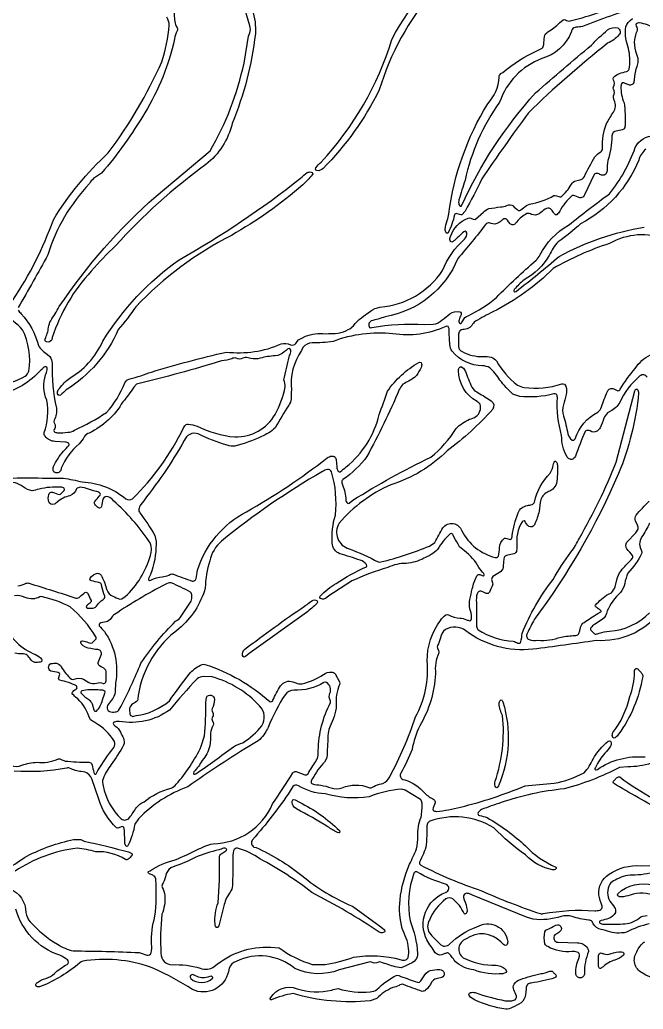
# Model space of a CAD drawing. Header units: metres. Extents: x 4.5 to 22.5, y 0.1 to 24.7.
# Drawn here: x 14.96 to 19.24, y 0.66 to 7.44 of the extents above; entities that cross this region are included whole.
import ezdxf

# ---------------------------------------------------------------- set-up
doc = ezdxf.new("R2010")
doc.units = ezdxf.units.M

msp = doc.modelspace()

# ---------------------------------------------------------------- linework, layer by layer
at = {"layer": 'Layer 1', "color": 0}
for points in [[(17.79972, 7.64202, 0.1052), (17.4268, 6.96306, -0.0791), (17.04187, 6.42407, -0.2413), (17.00014, 6.40937, -0.3456), (16.98884, 6.42067), (16.99181, 6.4292, -0.0294), (17.0277, 6.46763, 0.1119), (17.51432, 7.30866), (17.51432, 7.30866, -0.1379), (18.08966, 7.93864, 0.2073)], [(15.97459, 7.73508, -0.0663), (16.02325, 7.44408, 0.0848), (16.03424, 7.40151), (16.04039, 7.38882, -0.26), (16.04039, 7.36936, 0.109), (16.02378, 7.31296, -0.0817), (15.8195, 6.80692, -0.0415), (15.52256, 6.3923), (15.46756, 6.35449, 0.1007), (15.43974, 6.32043, 0.1153), (15.15397, 5.83276, -0.0093), (14.94994, 5.47005, 0.3286)], [(16.55526, 7.51137, -0.1065), (16.57722, 7.34814, -0.0705), (16.41839, 6.734, -0.171), (16.23731, 6.45098, 0.0518), (15.61859, 5.89408, 0.0223), (15.4519, 5.72046, 0.1081), (15.18454, 5.26472), (15.18107, 5.24943, -0.3691), (15.14454, 5.23446, -0.4475), (15.13492, 5.25423, 0.0919), (15.15843, 5.3342, -0.0775), (15.17365, 5.37999, 0.0321), (15.23187, 5.47642, -0.0649), (15.89703, 6.23439), (16.26664, 6.54541), (16.26664, 6.54541, 0.0804), (16.49954, 7.14782), (16.53047, 7.3319), (16.54007, 7.35436, 0.139), (16.54007, 7.4038, -0.0869), (16.4849, 7.71945, -0.2687)], [(19.20672, 7.53278, 0.0247), (18.8213, 7.39882, -0.0362), (18.77836, 7.39319, 0.268), (18.75024, 7.37834, 0.034), (18.74418, 7.35881, -0.2332), (18.54163, 7.17854, 0.2223), (18.25283, 6.87953, 0.1026), (18.01569, 6.34323, 0.008), (17.97408, 6.2102, 0.1399), (17.97411, 6.1779), (17.97894, 6.16911, 0.472), (17.99178, 6.16905, -0.0776), (18.49943, 6.9423, -0.0066), (18.8825, 7.2708, -0.026), (18.99347, 7.37515, -0.2298), (19.06308, 7.38997, -0.4902), (19.07159, 7.3405, -0.0933), (18.99356, 7.28323, 0.0268), (18.44996, 6.80615, 0.0079), (18.12973, 6.35294, -0.0216), (18.01544, 6.13109), (17.99434, 6.10721, -0.2405), (17.97782, 6.10758), (17.96239, 6.1137, 0.4377), (17.94299, 6.10526, -0.0727), (17.89896, 5.98343, -0.4715), (17.88613, 5.98349, -0.1733), (17.87907, 6.00601, -0.0728), (17.89262, 6.06677, 0.1014), (17.90438, 6.11429, -0.1046), (18.17094, 6.86861, 0.1724), (18.24973, 7.05009, -0.1951), (18.26096, 7.07518), (18.27507, 7.08356, -0.0734), (18.51326, 7.23293), (18.54497, 7.24985, 0.1729), (18.55537, 7.27553, -0.012), (18.55994, 7.32794, -0.2295), (18.58445, 7.362, 0.0532), (18.66337, 7.42261), (18.68775, 7.44448, -0.239), (18.70436, 7.44402, 0.1819), (18.73759, 7.43678, 0.0378), (19.16004, 7.58082, -0.0216)], [(14.91399, 5.52082, 0.0613), (15.19224, 6.07293, -0.0685), (15.56872, 6.53176, 0.0553), (15.93542, 7.15506, 0.0492), (15.98727, 7.40698, 0.1094), (15.9702, 7.46211, -0.1991)], [(14.94994, 5.45186, 0.0223), (14.97181, 5.42745, -0.1174), (15.08959, 5.21039, 0.1145), (15.15085, 5.1479), (15.16817, 5.13428, -0.1462), (15.18386, 5.08809, 0.0684), (15.21319, 4.7807, -0.1633), (15.19676, 4.69729, 0.2002), (15.19775, 4.68015), (15.20428, 4.66431, -0.2287), (15.19698, 4.6335, 0.3033), (15.1975, 4.6193, 0.16), (15.2207, 4.61159, 0.0595), (15.29106, 4.6141, 0.1615), (15.33657, 4.62929, 0.0449), (15.55594, 4.75016, 0.0933), (15.68229, 4.95441, -0.2356), (15.7162, 4.98025, 0.0177), (15.86609, 5.02783, -0.0177), (16.37876, 5.16485, 0.1336), (16.7548, 5.22063, -0.1709), (16.81829, 5.2154, 0.3508), (16.85603, 5.22447, -0.1814), (16.89981, 5.26311), (16.92023, 5.27319, -0.1217), (17.05719, 5.2908, 0.0129), (17.14632, 5.29448, 0.0729), (17.21484, 5.31876, 0.1186), (17.24974, 5.34574, -0.0768), (17.3674, 5.44465, -0.1411), (17.43209, 5.47277, 0.2295), (17.86138, 5.72411, -0.1161), (18.0122, 5.94033, 0.2413), (18.02689, 5.98206, 0.3456), (18.0156, 5.99336), (18.00706, 5.99039, 0.0267), (17.96984, 5.95595, 0.0072), (17.94379, 5.93108, -0.139), (17.92409, 5.91855, -0.3456), (17.91279, 5.92984, -0.1626), (17.91607, 5.95685, -0.2288), (18.0375, 6.08379, -0.2064), (18.05458, 6.08286), (18.07064, 6.07664, 0.2395), (18.08725, 6.07618), (18.14207, 6.12459, -0.1394), (18.17926, 6.14872, -0.027), (18.25951, 6.16005, 0.0992), (18.30319, 6.1705, -0.2786), (18.34533, 6.16707, 0.0106), (18.37846, 6.13805, 0.3275), (18.39659, 6.13808), (18.4081, 6.14739), (18.43703, 6.17007), (18.45766, 6.17979, 0.094), (18.62531, 6.23847, -0.2064), (18.64239, 6.23755), (18.65845, 6.23133, 0.2395), (18.67506, 6.23086, 0.0857), (18.74486, 6.31588, -0.2127), (18.77657, 6.33983), (18.8028, 6.34552, 0.2266), (18.8343, 6.36968, -0.0177), (18.90542, 6.50472, -0.0857), (18.94725, 6.5382, 0.1943), (18.9583, 6.56347, -0.1024), (18.98697, 6.73323, -0.0336), (19.03326, 6.81011, 0.2684), (19.0391, 6.89268, -0.0531), (19.03301, 6.91424, -0.1482), (19.034, 6.92238, 0.3111), (19.03384, 6.96916, -0.1815), (19.03384, 6.98462, 0.3324), (19.03323, 7.03115, -0.2513), (19.03375, 7.0478, -0.1626), (19.07447, 7.07617, -0.0224), (19.12496, 7.0896, 0.2339), (19.14095, 7.10578, 0.0922), (19.14506, 7.16629, 0.095), (19.12313, 7.29477, -0.0698), (19.11614, 7.37747, -0.2319), (19.14779, 7.43863), (19.16326, 7.45407, -0.2688)], [(19.31841, 7.38455, 0.0952), (19.21099, 7.42344, 0.174), (19.18844, 7.41633, 0.2812), (19.18881, 7.402, -0.1873), (19.19605, 7.3693, 0.2113), (19.19113, 7.20963, -0.1442), (19.20078, 7.15262, -0.0152), (19.19107, 7.1162, 0.0502), (19.17504, 7.02744, -0.1691), (19.16589, 7.00309, -0.2248), (19.14435, 6.99629, -0.0575), (19.12025, 7.00557, 0.0566), (19.09807, 7.01281, 0.2525), (19.09278, 7.01123, 0.165), (19.08508, 6.98815, 0.1036), (19.10599, 6.87548, -0.05), (19.11308, 6.71819, -0.1707), (19.10398, 6.69363), (19.09362, 6.68849), (19.04263, 6.67748), (19.03227, 6.67234, 0.1702), (19.02317, 6.64781, -0.0708), (18.99514, 6.47935, 0.0276), (18.98933, 6.40879, -0.172), (18.98026, 6.38434, -0.2248), (18.95873, 6.37754, -0.0578), (18.9346, 6.38682, 0.1375), (18.91223, 6.39035, 0.253), (18.90171, 6.38295), (18.8343, 6.24454, -0.4805), (18.79102, 6.22709), (18.76828, 6.23736, 0.2328), (18.74965, 6.23789, 0.0888), (18.66519, 6.13106, -0.1099), (18.64409, 6.10733, -0.288), (18.63552, 6.10742, -0.1209), (18.62234, 6.12128, 0.0771), (18.60118, 6.14789, 0.3275), (18.5652, 6.14532, 0.0064), (18.5243, 6.1137, -0.262), (18.47239, 6.10965, 0.1376), (18.43975, 6.11466, 0.1034), (18.37138, 6.05916, -0.0367), (18.35814, 6.04249, -0.3208), (18.33361, 6.03979, -0.1468), (18.31433, 6.05854), (18.30734, 6.06906, 0.4539), (18.27408, 6.07389, 0.0234), (18.2657, 6.06677, -0.053), (18.24587, 6.05183, -0.2619), (18.19402, 6.04778, 0.1173), (18.16945, 6.04994, 0.2396), (18.15918, 6.04267, -0.0132), (17.96529, 5.80581), (17.96529, 5.80581, -0.2601), (17.46766, 5.40706, -0.0363), (17.3716, 5.37922, 0.4473), (17.36034, 5.33368, 0.2882), (17.3764, 5.33306, -0.0641), (17.73698, 5.35351), (17.79687, 5.35549, 0.1897), (17.8593, 5.38581, 0.0121), (17.91066, 5.42609, -0.2248), (17.97993, 5.44121, -0.48), (17.98825, 5.42021, 0.0533), (17.97507, 5.38525, 0.2342), (17.97838, 5.36285, 0.5358), (17.99236, 5.36412, 0.0515), (18.00072, 5.3799, -0.2494), (18.03648, 5.41346, 0.0696), (18.2312, 5.53991, -0.0182), (18.50265, 5.7944, 0.1084), (18.52972, 5.8292, -0.1556), (18.72623, 6.03487, -0.0134), (19.00547, 6.25063, 0.0871), (19.18324, 6.56787, -0.2877), (19.31343, 6.64864, -0.2174)], [(19.25594, 6.55694, 0.161), (19.2074, 6.48183, -0.1773), (18.80862, 6.0453, -0.0399), (18.65412, 5.92136, 0.0872), (18.5932, 5.82759, -0.1358), (18.42017, 5.66056, 0.0364), (18.35303, 5.59395), (18.34975, 5.58569, 0.4953), (18.35755, 5.5779), (18.36581, 5.58118, 0.0134), (18.66139, 5.82128, -0.0835), (19.244, 6.02197)], [(19.39829, 5.93869, 0.2241), (19.00625, 5.90955, 0.0508), (18.6203, 5.73862), (18.6203, 5.73862, -0.0827), (18.20701, 5.44035, 0.0156), (18.08623, 5.37615, 0.0998), (18.06204, 5.3476, -0.1981), (18.0294, 5.32458, 0.0079), (17.99076, 5.31623), (17.98039, 5.31109, 0.17), (17.9713, 5.28665, 0.0137), (17.97139, 5.20213, 0.3072), (17.99546, 5.16884, 0.1433), (18.13833, 5.13444, -0.0518), (18.19522, 5.12946, -0.146), (18.2312, 5.10356, 0.0994), (18.37484, 4.93783, 0.1138), (18.42125, 4.92236, 0.1133), (18.67986, 4.94634, -0.368), (18.70783, 4.92988, -0.1276), (18.70857, 4.87274, -0.02), (18.69022, 4.80294, 0.1633), (18.69022, 4.72674, -0.0369), (18.72026, 4.60327, 0.1504), (18.74965, 4.56039, 0.4351), (18.77047, 4.56989, -0.1978), (18.92612, 4.75217, 0.1282), (18.95205, 4.78812, -0.0347), (18.99257, 4.89393, -0.4813), (19.03586, 4.91138), (19.05832, 4.90111, 0.4249), (19.07991, 4.91017, -0.0363), (19.18262, 5.05252, -0.133), (19.28747, 5.1461, 0.1984)], [(14.76942, 4.95209, 0.1742), (14.97729, 4.98851), (14.99823, 4.9985, 0.146), (15.02413, 5.03448, 0.1571), (14.98069, 5.31805, 0.082), (14.84175, 5.42606, 0.2543)], [(19.26473, 4.99172, 0.4856), (19.21495, 5.00057, 0.1217), (19.07675, 4.81813, -0.1335), (19.01302, 4.75808), (18.99356, 4.74661, 0.1279), (18.96764, 4.71069, -0.0415), (18.94301, 4.64525, -0.0672), (18.92092, 4.62233, -0.3076), (18.87278, 4.62338, 0.1373), (18.85032, 4.62691, 0.2545), (18.83984, 4.61951, 0.0179), (18.77242, 4.45016, -0.1833), (18.75466, 4.42993, -0.4357), (18.71414, 4.45016, -0.1318), (18.67803, 4.59133, -0.0838), (18.64907, 4.85337, 0.1629), (18.64128, 4.87654, 0.2782), (18.62516, 4.87729, -0.0911), (18.39031, 4.86049), (18.3427, 4.87475, -0.0305), (18.25447, 4.97214, 0.0789), (18.1848, 5.05716, 0.1121), (18.13635, 5.07058, -0.2169), (17.92625, 5.16986, -0.1383), (17.91187, 5.2171, -0.0178), (17.90657, 5.31743, 0.1629), (17.89878, 5.34061, 0.2911), (17.88275, 5.34122, -0.1542), (17.52125, 5.2908, 0.115), (17.11052, 5.23746, -0.0393), (16.96598, 5.22731, 0.2194), (16.90411, 5.19638), (16.89399, 5.17555, 0.176), (16.82438, 4.90485, 0.0201), (16.82355, 4.84381, -0.1274), (16.806, 4.79948, 0.0148), (16.71319, 4.64479, -0.0955), (16.61868, 4.58462, -0.0439), (16.43704, 4.51918, -0.1438), (16.38488, 4.52621, -0.0488), (16.18472, 4.60352, 0.4156), (16.08962, 4.55677, -0.0377), (15.79082, 4.11854, 0.1121), (15.77746, 4.08569, 0.1689), (15.78516, 4.061, -0.0342), (15.88871, 3.90576, -0.0974), (15.89542, 3.8212, -0.0996), (15.84645, 3.61457), (15.84372, 3.60579, 0.4841), (15.85171, 3.5978), (15.86052, 3.60053, -0.1042), (15.93917, 3.62265, 0.0941), (15.98288, 3.6336), (15.9956, 3.63979, -0.26), (16.01503, 3.63979, 0.0074), (16.14298, 3.59338, 0.3678), (16.17098, 3.60984, 0.0418), (16.17974, 3.66726, -0.1964), (16.51578, 4.06877, 0.0372), (17.06925, 4.43794, -0.1113), (17.10205, 4.45131, -0.3675), (17.13004, 4.43494, -0.0467), (17.1336, 4.40202, -0.0179), (17.13648, 4.36759, 0.1659), (17.14675, 4.34532, 0.3544), (17.15919, 4.34371, -0.0094), (17.20049, 4.37672, 0.165), (17.42701, 4.73534, 0.0054), (17.48344, 4.89548, -0.1102), (17.69768, 5.0932), (17.70622, 5.09617, -0.3456), (17.71752, 5.08488, -0.1628), (17.71421, 5.0579, -0.0092), (17.68361, 5.00459), (17.66814, 4.98922, -0.0205), (17.58956, 4.94405, 0.0911), (17.56475, 4.90699, -0.0224), (17.34255, 4.44855, -0.0877), (17.17824, 4.29093, 0.2566), (17.16971, 4.26831), (17.17469, 4.25263, -0.0936), (17.1977, 4.15032, 0.165), (17.20853, 4.12857, 0.3465), (17.22106, 4.12714), (17.24655, 4.14784, -0.0294), (17.781, 4.44323), (17.781, 4.44323, 0.0788), (17.95518, 4.6403, -0.1146), (18.04697, 4.70317, 0.0945), (18.09025, 4.7217, 0.3064), (18.11939, 4.80632, 0.1298), (18.09774, 4.82513, -0.2714), (17.97133, 5.03909, -0.1649), (17.97903, 5.06214, -0.3477), (17.99441, 5.06214, -0.1526), (18.02435, 5.01978, 0.0616), (18.07045, 4.91187, 0.0835), (18.10609, 4.8857, -0.0155), (18.19544, 4.83011, -0.405), (18.20555, 4.77247, -0.0527), (17.8925, 4.48642, -0.1224), (17.50581, 4.25436, 0.1127), (17.15161, 3.98981, 0.4921), (17.22047, 3.8144, -0.042), (17.41881, 3.7244, 0.197), (17.43815, 3.72431, 0.0393), (17.77166, 3.83383), (17.80872, 3.85864, -0.0107), (17.86317, 3.95888, -0.2745), (17.93471, 3.98727, -0.2745), (17.99385, 3.93805, 0.2187), (18.22297, 3.75528, 0.4297), (18.2441, 3.76487, 0.0322), (18.2527, 3.82127, -0.223), (18.28565, 3.88657, -0.2439), (18.30217, 3.8862), (18.31761, 3.88008, 0.2805), (18.33197, 3.87971, 0.1567), (18.33979, 3.90282, -0.0751), (18.37983, 4.06097, -0.2769), (18.44297, 4.11183, 0.0498), (18.47527, 4.11956, 0.2292), (18.49139, 4.13568, -0.1471), (18.60016, 4.33443, 0.1018), (18.62027, 4.38866, -0.0276), (18.62587, 4.40803, -0.2838), (18.63225, 4.41501, -0.2841), (18.64137, 4.41245, -0.159), (18.64907, 4.38931, -0.0604), (18.64202, 4.26281, -0.1026), (18.61792, 4.22506, -0.0618), (18.58918, 4.2074, 0.2129), (18.53513, 4.15316, 0.0254), (18.52334, 4.0722, -0.0633), (18.49399, 3.9861, -0.1833), (18.47623, 3.96587, -0.3636), (18.43811, 3.98573), (18.43118, 3.99625, 0.2709), (18.42022, 4.00565, 0.2706), (18.40668, 4.0007, 0.1631), (18.37172, 3.82993, -0.0749), (18.36754, 3.79546, -0.2268), (18.35112, 3.78037), (18.30013, 3.76935, 0.2344), (18.2837, 3.75435, 0.0449), (18.28005, 3.72137, 0.0219), (18.27693, 3.68678, -0.2304), (18.25258, 3.65284, 0.0255), (18.20719, 3.62373, 0.3193), (18.19881, 3.59722), (18.20506, 3.58125, -0.2167), (18.20494, 3.56411, 0.0148), (18.18257, 3.51786, -0.3986), (18.16113, 3.50892), (18.13867, 3.51922), (18.12564, 3.52343, 0.3602), (18.09808, 3.50672, 0.0891), (18.09372, 3.44596, 0.0094), (18.09514, 3.2841, 0.1988), (18.10628, 3.25891, 0.1282), (18.34682, 3.18021, -0.0533), (18.37766, 3.16743, 0.4274), (18.39879, 3.17705, 0.0349), (18.40724, 3.23413, -0.0705), (18.6195, 3.60473, -0.0278), (18.74183, 3.79178, 0.0601), (18.79996, 3.88834, 0.0359), (19.05244, 4.40929), (19.18049, 4.89869), (19.18547, 4.90748, -0.4802), (19.19825, 4.90745, -0.1593), (19.20592, 4.88431, -0.0766), (19.06812, 4.33173, -0.0591), (18.4912, 3.33091, 0.0079), (18.44201, 3.23435, 0.4638), (18.45454, 3.19153, 0.0896), (18.51524, 3.18723, 0.1047), (18.6742, 3.20945, -0.0395), (18.76998, 3.21944, 0.1702), (18.79451, 3.22853, 0.0865), (18.80222, 3.25186, 0.0191), (18.80803, 3.27751, -0.2156), (18.83195, 3.30922, -0.013), (18.92587, 3.37023), (18.94778, 3.38167, 0.3721), (18.9483, 3.38817, 0.1136), (18.93398, 3.40067, -0.0919), (18.91078, 3.41917, -0.3269), (18.91003, 3.42827, -0.072), (18.99926, 3.50344), (19.02011, 3.5135, 0.1157), (19.04523, 3.5544), (19.05609, 3.60127, -0.124), (19.08594, 3.6642, -0.0255), (19.15484, 3.73906), (19.16443, 3.75029, 0.328), (19.16446, 3.76842, -0.0123), (19.12616, 3.81353, -0.3235), (19.12632, 3.86006), (19.18637, 3.92531), (19.20221, 3.94885, 0.1514), (19.19818, 3.97651), (19.18556, 4.00633, -0.2425), (19.18832, 4.04556, -0.0198), (19.27918, 4.14181, 0.173)], [(14.80036, 4.29919, -0.0084), (15.26061, 4.2986, -0.0338), (15.39015, 4.27345, -0.1693), (15.68802, 4.15787, 0.3246), (15.73473, 4.1579, 0.0875), (16.08448, 4.64504), (16.09265, 4.65933, -0.2127), (16.11718, 4.66985, -0.0843), (16.17723, 4.65568, 0.089), (16.43701, 4.58224, 0.2715), (16.71372, 4.73708, 0.0643), (16.78289, 4.9253, 0.1176), (16.77284, 4.97301, -0.0154), (16.8095, 5.13209, 0.0211), (16.82104, 5.16544), (16.82033, 5.17769, 0.3456), (16.80904, 5.18898), (16.8005, 5.18601, -0.0063), (16.77559, 5.16603, -0.1834), (16.71322, 5.13973, 0.0401), (16.61079, 5.12284, -0.1305), (16.54737, 5.12089, 0.109), (16.50733, 5.12658), (16.49245, 5.12166, -0.2511), (16.4458, 5.12383, 0.1673), (16.41601, 5.11863, -0.0586), (16.34497, 5.10492, -0.0187), (15.76276, 4.94553), (15.74395, 4.92369, -0.0399), (15.66843, 4.8233, -0.1504), (15.43773, 4.60906, 0.1951), (15.40364, 4.58338, -0.0584), (15.36911, 4.53397, 0.127), (15.24644, 4.36747), (15.24295, 4.35225, -0.4563), (15.19605, 4.34231), (15.1906, 4.35172, -0.171), (15.19357, 4.37904, -0.0755), (15.26198, 4.4846, 0.0185), (15.29721, 4.52364, 0.3447), (15.29712, 4.53911, 0.1624), (15.27398, 4.5469), (15.20375, 4.55204, -0.2443), (15.13578, 4.58725, -0.1955), (15.12774, 4.61163, 0.1432), (15.14599, 4.83366, -0.1754), (15.13894, 5.00831, 0.0198), (15.15041, 5.04169), (15.1497, 5.05394, 0.3456), (15.13841, 5.06523, 0.1379), (15.1187, 5.05267, 0.0081), (15.09145, 5.02637, -0.1566), (14.80846, 4.86899, -0.197)], [(14.9492, 3.5613, 0.1089), (15.00557, 3.57791, -0.2603), (15.02503, 3.57791, -0.006), (15.34588, 3.47684, 0.2635), (15.37533, 3.4864, -0.014), (15.40837, 3.51542, -0.4335), (15.42913, 3.50592, 0.0115), (15.45113, 3.45979, -0.2862), (15.44977, 3.44949, -0.0982), (15.42789, 3.43161, 0.2285), (15.41784, 3.41787, 0.3828), (15.42362, 3.4085, 0.0694), (15.46158, 3.40698, 0.2071), (15.49438, 3.42997, -0.0955), (15.53039, 3.4657, 0.297), (15.5453, 3.4907, -0.0636), (15.52476, 3.55363), (15.52139, 3.56872, 0.2861), (15.50487, 3.58373, 0.0058), (15.4545, 3.59412), (15.44494, 3.59842, -0.3834), (15.44463, 3.61355, -0.2085), (15.49463, 3.64672, -0.3474), (15.52399, 3.62552, -0.0612), (15.55789, 3.53215, 0.2129), (15.60018, 3.4903, 0.061), (15.64811, 3.46963), (15.66113, 3.47062), (15.68474, 3.48646, 0.1387), (15.85724, 3.76771, 0.2341), (15.84871, 3.86597, 0.0629), (15.60535, 4.14336, 0.1284), (15.56854, 4.17095, 0.4121), (15.53122, 4.1561, 0.0052), (15.52089, 4.10577), (15.51659, 4.09621, -0.3834), (15.50146, 4.0959, -0.0888), (15.47557, 4.12189, -0.3211), (15.47585, 4.13967), (15.48482, 4.15038, 0.0141), (15.51384, 4.18339, 0.3497), (15.51254, 4.19468, 0.14), (15.48986, 4.20718, -0.0174), (15.43297, 4.22321, 0.0833), (15.37471, 4.23676, 0.2109), (15.35046, 4.22655, -0.2205), (15.30445, 4.17816, 0.1484), (15.22092, 4.13587, -0.092), (15.19729, 4.12127, -0.4132), (15.16001, 4.13612, -0.1116), (15.16004, 4.18701, -0.3856), (15.18658, 4.20406), (15.19961, 4.19985), (15.22231, 4.18955, 0.2517), (15.24078, 4.19013, 0.0186), (15.25715, 4.20563), (15.26662, 4.2146, 0.3898), (15.26618, 4.22973, 0.1624), (15.24304, 4.23753, 0.0743), (15.09343, 4.22429, -0.0559), (15.04634, 4.21349, -0.1216), (14.98419, 4.23911, 0.2634), (14.86706, 4.26342, 0.1118)], [(19.28138, 3.99114, -0.0543), (19.22674, 3.89524, 0.2969), (19.22696, 3.80004, -0.1941), (19.22686, 3.78071, -0.0718), (19.13278, 3.64832, 0.0574), (19.11106, 3.57723, -0.128), (19.08124, 3.51424, 0.1013), (18.99059, 3.38833, -0.1874), (18.95706, 3.32905), (18.90289, 3.29459, 0.1093), (18.8791, 3.27339, 0.328), (18.87869, 3.25564), (18.90459, 3.23107, 0.1879), (18.91266, 3.22915, 0.063), (18.93587, 3.23549, -0.0584), (19.00687, 3.24917, 0.1794), (19.28187, 3.37549)], [(14.89985, 2.32961, 0.2114), (14.97608, 2.32961, -0.0796), (15.07913, 2.34975, 0.1256), (15.22213, 2.37135, -0.2603), (15.24162, 2.37135, 0.0523), (15.27256, 2.35857, 0.0247), (15.4287, 2.35028, -0.1707), (15.45326, 2.34118), (15.4584, 2.33082, -0.0063), (15.46873, 2.28045), (15.473, 2.27093, 0.4652), (15.48584, 2.27093), (15.49729, 2.29289, -0.0224), (15.60671, 2.45225, 0.2891), (15.61046, 2.49182, 0.1396), (15.47616, 2.62204), (15.44565, 2.64013), (15.43408, 2.66587, 0.1514), (15.34316, 2.79785, -0.0258), (15.32128, 2.82208, -0.3285), (15.32206, 2.8312, -0.0917), (15.34523, 2.8497, 0.2761), (15.35459, 2.86059, 0.2761), (15.34944, 2.87399, 0.0637), (15.23726, 2.91269, -0.4403), (15.22881, 2.93206), (15.23494, 2.94703, 0.4537), (15.22581, 2.96563, -0.0054), (15.17547, 2.97593, -0.2994), (15.1587, 3.00139, -0.2995), (15.17547, 3.02688, -0.074), (15.21405, 3.02896, -0.2353), (15.24576, 3.00557, 0.0863), (15.31562, 2.92058, 0.2029), (15.33517, 2.92086, -0.2043), (15.39968, 2.91944), (15.43532, 2.89781, 0.2113), (15.48726, 2.89218, -0.2521), (15.53324, 2.89008, 0.3224), (15.5457, 2.89268, 0.1683), (15.55474, 2.91353, 0.0143), (15.55483, 2.94799, 0.0752), (15.55171, 2.98094, 0.108), (15.52061, 3.00529), (15.50731, 3.01163, -0.2551), (15.49908, 3.03381), (15.52163, 3.09278, 0.2312), (15.51504, 3.11462, 0.1694), (15.4907, 3.12381, -0.0409), (15.44844, 3.12956, -0.2227), (15.38319, 3.16248, -0.2767), (15.38134, 3.17483, -0.2764), (15.39133, 3.18228), (15.40367, 3.18182, -0.053), (15.43888, 3.16861, 0.2521), (15.45735, 3.1692), (15.48318, 3.19376, 0.3218), (15.48287, 3.21161, 0.0868), (15.30597, 3.41583, 0.0649), (15.11787, 3.4851, 0.1873), (15.09841, 3.4851, -0.2451), (14.99913, 3.48145, 0.1201), (14.92457, 3.49308, 0.0915)], [(19.34836, 3.37085, -0.2379), (18.91542, 3.18507, -0.0056), (18.48009, 3.12539, -0.1911), (18.02012, 3.2527, 0.2828), (17.88046, 3.26093, 0.1948), (17.84776, 3.20351, -0.0434), (17.82645, 3.15042, 0.1994), (17.82744, 3.13328), (17.83381, 3.11707, -0.1991), (17.8348, 3.09993, 0.1261), (17.81317, 2.95696, -0.1182), (17.70551, 2.6006, 0.0702), (17.65193, 2.43762, -0.0235), (17.57576, 2.27529, 0.4606), (17.5882, 2.23238), (17.60339, 2.22888, -0.1401), (17.73896, 2.13715, 0.0574), (17.80238, 2.09437, -0.2492), (17.81113, 2.07218), (17.80699, 2.05916), (17.79675, 2.0367, 0.2704), (17.79628, 2.02061, 0.1651), (17.81936, 2.01294, 0.0483), (17.98531, 2.04236, 0.0389), (18.42704, 2.18845, -0.0076), (18.62646, 2.20559, 0.079), (18.83241, 2.27807, 0.0879), (18.89336, 2.37181, -0.0903), (18.99706, 2.49445), (19.0056, 2.49742, -0.3456), (19.01689, 2.48613, -0.1788), (19.01305, 2.45968, -0.0478), (18.97509, 2.41302, 0.0632), (18.90935, 2.3151), (18.90654, 2.30641, 0.4841), (18.91452, 2.29843), (18.92321, 2.30124, -0.1726), (19.2501, 2.38632)], [(14.85212, 3.29737, 0.1962), (15.06973, 3.0887, -0.1346), (15.11153, 3.05692, -0.4935), (15.10206, 3.03728, -0.0693), (15.0641, 3.0357, -0.234), (15.03462, 3.05791, 0.0809), (15.01246, 3.0843, 0.1794), (14.97735, 3.09318, -0.0307), (14.92788, 3.09841, -0.4527)], [(14.89165, 1.48168, -0.3128), (15.00306, 1.31855, 0.1458), (15.03316, 1.25584, 0.0767), (15.2195, 1.10186, 0.095), (15.32837, 1.05604, -0.0074), (15.7804, 1.04469, 0.0216), (15.83361, 1.02557, 0.3685), (15.86161, 1.04206, 0.0891), (15.86597, 1.10282, -0.0833), (15.88849, 1.29293, 0.0409), (15.89548, 1.54312, 0.1969), (15.88469, 1.56799, 0.0988), (15.86362, 1.57882, -0.0779), (15.8466, 1.58671, -0.5345), (15.84533, 1.60073), (15.85675, 1.60558, -0.0992), (16.02771, 1.67965, 0.0084), (16.17553, 1.74839, -0.061), (16.28715, 1.79146, 0.2961), (16.69534, 2.06389, 0.0054), (16.83505, 2.27708, -0.2565), (16.85755, 2.28562), (16.91651, 2.26316, 0.2565), (16.939, 2.2717, -0.0171), (16.99166, 2.35545, 0.1114), (17.00917, 2.39975), (17.00843, 2.43143, -0.1116), (17.0923, 2.75961, 0.1994), (17.09131, 2.77675, -0.2509), (17.08911, 2.82335, 0.3728), (17.06616, 2.89654, 0.243), (17.04753, 2.89716, -0.1566), (16.84223, 2.84513, 0.2314), (16.78107, 2.81348, 0.0433), (16.66508, 2.58915, -0.0263), (16.64247, 2.54989, -0.1399), (16.56197, 2.4757, 0.0212), (16.11341, 2.18176, 0.1127), (15.77566, 1.96263), (15.7506, 1.92585, -0.0763), (15.7024, 1.77593, -0.4728), (15.68956, 1.77602, -0.1586), (15.68186, 1.79907), (15.67907, 1.88346, 0.1594), (15.67134, 1.90657, 0.2812), (15.65699, 1.9062), (15.64152, 1.90008, -0.2402), (15.62493, 1.89961, -0.1285), (15.50307, 2.09699), (15.45611, 2.23566, 0.2234), (15.40915, 2.28151), (15.38359, 2.28633, -0.095), (15.30349, 2.30947, 0.2603), (15.284, 2.30947, -0.0661), (14.9225, 2.28986, -0.0098)], [(19.29298, 2.34344, -0.0806), (19.13201, 2.31879), (19.07456, 2.31436, -0.056), (18.69545, 2.16753, 0.0569), (18.26375, 2.0733, 0.0143), (18.12874, 2.02559, 0.0998), (18.10569, 2.00505, 0.4832), (18.11444, 1.98457, -0.0278), (18.16645, 1.97105, -0.0547), (18.43044, 1.77593, 0.1038), (18.63846, 1.63117, -0.4715), (18.6384, 1.61833, -0.1733), (18.61588, 1.61128, -0.1516), (18.43047, 1.71408, -0.0478), (18.21409, 1.89989, 0.2288), (17.77379, 1.94515, 0.2344), (17.7578, 1.92894, 0.0889), (17.75337, 1.86821, -0.0134), (17.7496, 1.78304, -0.0747), (17.70285, 1.66539, 0.3894), (17.71297, 1.64388, 0.0404), (18.12453, 1.47002, 0.0242), (18.53247, 1.31118, 0.2603), (18.55193, 1.31118, -0.0652), (18.90477, 1.33114, 0.0751), (18.93921, 1.33528, 0.3833), (18.9557, 1.36328, -0.035), (18.93225, 1.44124, -0.2691), (19.00334, 1.5812, -0.1699), (19.223, 1.63999), (19.28391, 1.64095, 0.1)], [(14.74656, 1.52781, -0.0097), (15.01073, 1.70663, -0.0671), (15.3309, 1.81918), (15.38034, 1.81918), (15.40259, 1.80934, -0.0085), (15.70788, 1.73493), (15.73037, 1.72389, -0.3808), (15.73068, 1.70867, -0.011), (15.70481, 1.6842, -0.2558), (15.68628, 1.68253, 0.1482), (15.48296, 1.73657, 0.0377), (15.3542, 1.76095, 0.1143), (14.9293, 1.60246, 0.0743)], [(19.27964, 1.24238, 0.0562), (19.12223, 1.18391, -0.1464), (18.99329, 1.19176, -0.0291), (18.93373, 1.20819, -0.2233), (18.88766, 1.25658, 0.1936), (18.86288, 1.2675, -0.0571), (18.75043, 1.29104, 0.1632), (18.67423, 1.29104, -0.1021), (18.48399, 1.2726), (18.4361, 1.28659), (18.06618, 1.43713, 0.1075), (18.03326, 1.45037, 0.543), (18.00493, 1.42206), (18.00994, 1.40659, -0.0714), (18.02968, 1.33445, -0.1733), (18.02262, 1.31192, -0.4715), (18.00978, 1.31186, 0.1193), (17.93129, 1.41182, 0.3256), (17.88464, 1.41182, 0.1278), (17.77107, 1.26765, 0.2832), (17.77166, 1.1788, 0.032), (17.84179, 1.10427, 0.2046), (17.87703, 1.08747, 0.1728), (17.91227, 1.10427, -0.1142), (18.09579, 1.22023, -0.5566), (18.30811, 1.11788, -0.1772), (18.30097, 1.09536, -0.3459), (18.2855, 1.0953, -0.0209), (18.26115, 1.11711, 0.3746), (18.02336, 1.13812, 0.2763), (17.97401, 1.07914, 0.2763), (18.0026, 1.00778, 0.1161), (18.22996, 0.95679, -0.2126), (18.29806, 0.92224, -0.348), (18.29806, 0.90686), (18.27492, 0.89906, -0.1159), (18.07531, 0.92579, -0.1612), (17.94763, 0.98346, 0.008), (17.92291, 1.01672, 0.1015), (17.9015, 1.04029, 0.1886), (17.89395, 1.04172, 0.0594), (17.87149, 1.03463, -0.3891), (17.81181, 1.04333, -0.0148), (17.75408, 1.13057, -0.4474), (17.88114, 1.45609), (17.89522, 1.46438, 0.5064), (17.88746, 1.51203, -0.0643), (17.68568, 1.59779, 0.4372), (17.66455, 1.58838, 0.1255), (17.63813, 1.26205, -0.0838), (17.6898, 1.0385, -0.3247), (17.63804, 0.96676, -0.0273), (17.57805, 0.9391), (17.53542, 0.94702, -0.0227), (17.43821, 0.97919, 0.203), (17.42107, 0.9782, -0.305), (17.37392, 0.9782, 0.2031), (17.35678, 0.97919), (17.15288, 0.92573, -0.2063), (16.84746, 0.93545, 0.2939), (16.44487, 0.98405, 0.2227), (16.39846, 0.93764), (16.39225, 0.91292, -0.4905), (16.14632, 0.79122, 0.0337), (15.88614, 0.93319, 0.127), (15.41911, 0.98888, 0.1408), (15.3727, 0.97341, -0.0811), (15.10902, 0.81296, -0.1626), (15.08201, 0.80969, -0.3456), (15.07072, 0.82098, -0.1879), (15.08266, 0.83932, -0.1095), (15.13952, 0.86714, 0.1352), (15.19874, 0.89965, -0.0794), (15.28765, 0.96323, 0.5205), (15.28837, 0.9941, 0.043), (15.23596, 1.02637, -0.2526), (14.93463, 1.34292)], [(19.32416, 1.6007, -0.0919), (19.16295, 1.57629, 0.137), (19.04427, 1.54027, 0.107), (19.00807, 1.5146, 0.2528), (19.00872, 1.3958, -0.0156), (19.04093, 1.35419, -0.2431), (19.04653, 1.31907, -0.2069), (18.99994, 1.27796, -0.0278), (18.94976, 1.26487), (18.94097, 1.25986, 0.48), (18.941, 1.24708, 0.159), (18.96414, 1.23938, 0.0251), (19.0969, 1.2404, 0.1776), (19.20976, 1.28074, -0.1713), (19.26563, 1.29776, -0.3543)], [(19.32268, 1.43193, 0.1766), (19.14797, 1.43914, -0.0723), (19.08724, 1.42565, -0.1769), (19.06472, 1.4328, -0.3442), (19.06472, 1.44817), (19.08857, 1.46921, -0.2536), (19.33682, 1.49681, 0.1939)], [(19.68981, 0.89473, -0.2673), (19.2299, 0.90473, -0.4451), (19.19419, 1.05026, -0.1633), (19.2492, 1.11878, -0.085)]]:
    msp.add_lwpolyline(points, format="xyb", dxfattribs=at)
for points in [[(15.53098, 5.23919, -0.1008), (16.05518, 5.7978, 0.0379), (16.88697, 6.35734, -0.057), (16.9331, 6.39588, -0.1788), (16.95955, 6.39972, -0.3456), (16.97084, 6.38843), (16.96787, 6.37989, -0.0182), (16.90219, 6.3118, -0.0498), (16.41356, 5.96536, 0.0852), (15.7584, 5.47583, -0.0201), (15.63728, 5.31852, -0.1472), (15.2801, 4.90491, -0.0186), (15.24106, 4.86968), (15.23252, 4.86667, -0.3456), (15.22123, 4.87797, -0.1789), (15.22507, 4.90442, -0.0591), (15.29539, 4.97981, 0.1578), (15.53098, 5.23919)], [(17.67594, 2.66111, 0.1481), (17.75548, 3.04563, -0.1596), (17.84653, 3.32317, -0.0553), (17.88343, 3.3607, -0.2308), (17.90224, 3.36135, 0.1027), (17.98104, 3.33926, -0.0942), (18.02476, 3.32831, 0.0523), (18.04824, 3.32125, 0.2478), (18.05347, 3.32286, 0.1771), (18.06061, 3.34538, 0.0552), (18.04926, 3.40395, -0.1377), (18.0496, 3.4675, -0.0247), (18.06559, 3.53915, -0.0699), (18.0973, 3.62951, -0.402), (18.11701, 3.6387, -0.0204), (18.13935, 3.62852, 0.464), (18.1468, 3.63663), (18.14353, 3.64489, -0.0168), (18.11116, 3.68607, 0.1067), (18.01167, 3.80116), (17.97764, 3.82897), (17.96755, 3.8475, -0.0557), (17.93516, 3.90795, 0.4314), (17.91425, 3.91757, 0.0789), (17.82697, 3.80945, -0.0954), (17.7324, 3.74934, -0.0996), (17.61261, 3.71444, 0.1124), (17.48573, 3.68663, 0.0355), (17.23823, 3.59381, 0.0155), (17.05753, 3.47415, -0.1784), (17.03107, 3.47031, -0.3456), (17.01978, 3.4816), (17.02278, 3.49014, -0.085), (17.13168, 3.57664, -0.0426), (17.33909, 3.69114, 0.3499), (17.339, 3.70661, 0.1526), (17.29664, 3.73656, 0.0098), (17.15643, 3.78129, -0.3125), (17.1052, 3.85381, -0.0911), (17.12599, 4.04637, 0.1045), (17.09911, 4.34207, 0.383), (17.07111, 4.3585, 0.1112), (17.03831, 4.34513, 0.0407), (16.34569, 3.86761, 0.1752), (16.26565, 3.73108, 0.0778), (16.23369, 3.54648, -0.1503), (16.05153, 3.26458, 0.1979), (15.77303, 2.8089, -0.0845), (15.76827, 2.7745, -0.1045), (15.73696, 2.75009, 0.2339), (15.71475, 2.7206, 0.0736), (15.71691, 2.68208), (15.72195, 2.67175, 0.228), (15.74389, 2.66525), (15.75964, 2.6703, 0.1477), (15.98765, 2.77159, -0.0051), (16.13268, 2.96683, -0.0833), (16.21225, 3.02094, -0.197), (16.23159, 3.02104, -0.105), (16.67675, 2.76589, 0.428), (16.69766, 2.77552, -0.0362), (16.75063, 2.87486, -0.3403), (16.8344, 2.90199), (16.85473, 2.8945, 0.145), (16.89752, 2.88807, 0.0829), (17.04413, 2.95136, -0.1826), (17.1, 2.96829, -0.2122), (17.12451, 2.95783), (17.15408, 2.90273, -0.1952), (17.15414, 2.8834, 0.1253), (17.13249, 2.74043, -0.0889), (17.11686, 2.66331, -0.0069), (17.09032, 2.59704, 0.0911), (17.07634, 2.54915, 0.0078), (17.06984, 2.40096, -0.1903), (17.03949, 2.33852, 0.0605), (16.96035, 2.22226, 0.4391), (16.96985, 2.20122, 0.0365), (17.02705, 2.1929, -0.0295), (17.09645, 2.17493, 0.1633), (17.17264, 2.17493, -0.1922), (17.35682, 2.17743, 0.2604), (17.37628, 2.17743, -0.0535), (17.42946, 2.19869), (17.45164, 2.20487, 0.2047), (17.49882, 2.25041, 0.0451), (17.67594, 2.66111)], [(15.79184, 3.02927, -0.0508), (16.02963, 3.31742, 0.0955), (16.06354, 3.34538, 0.0081), (16.13615, 3.45549, 0.1045), (16.14233, 3.49283, 0.2129), (16.13181, 3.51737, 0.0212), (16.00048, 3.58119, 0.1415), (15.9589, 3.57036, 0.0281), (15.61225, 3.36475, 0.1262), (15.587, 3.33666, -0.2), (15.5544, 3.31364), (15.51637, 3.30591, 0.4937), (15.50681, 3.28614, 0.0152), (15.54193, 3.24694, -0.2024), (15.61776, 2.89398), (15.61581, 2.83408, -0.1705), (15.58858, 2.77341), (15.56844, 2.74637, 0.2312), (15.56281, 2.7124, 0.2425), (15.57766, 2.69752, 0.1058), (15.61624, 2.69545, 0.188), (15.63963, 2.70473), (15.65767, 2.73527, 0.0234), (15.79184, 3.02927)], [(16.50371, 3.12468, -0.0112), (16.91447, 3.42171, 0.0192), (16.94853, 3.44621), (16.96428, 3.45874, -0.3275), (17.00063, 3.45691, -0.3654), (17.00063, 3.44148, -0.0638), (16.92709, 3.3788), (16.53499, 3.09597), (16.5095, 3.07527), (16.50096, 3.0723, -0.3456), (16.48967, 3.08359, -0.2311), (16.50371, 3.12468)], [(19.14541, 2.80036, 0.1007), (19.17721, 2.96807, -0.1757), (19.18494, 2.99124, -0.3047), (19.19305, 2.99285, -0.1107), (19.21013, 2.98082, 0.0116), (19.22696, 2.9621, -0.2251), (19.23413, 2.93809, -0.1193), (19.06738, 2.54231, -0.1077), (19.04628, 2.51849), (19.03784, 2.51542, -0.3468), (19.02654, 2.52672, -0.1785), (19.03038, 2.55317, 0.1071), (19.14541, 2.80036)], [(15.98907, 2.70829, -0.2012), (15.64272, 2.62983, 0.0687), (15.6086, 2.626, 0.3801), (15.60284, 2.616, 0.1975), (15.61414, 2.59923, -0.1829), (15.65265, 2.55564, -0.008), (15.67202, 2.51474, -0.1798), (15.67382, 2.46623, -0.0187), (15.58914, 2.33481, 0.0672), (15.53243, 2.23723, 0.1772), (15.53413, 2.18863, 0.1609), (15.65714, 1.96133, 0.4177), (15.71478, 1.97145, 0.0112), (15.76146, 2.03874, -0.096), (15.81384, 2.07914, -0.1024), (15.99888, 2.17254, 0.1402), (16.03464, 2.19866, 0.0716), (16.20619, 2.46023), (16.22874, 2.53049, 0.0277), (16.23768, 2.76073), (16.24183, 2.79516, -0.3554), (16.27514, 2.81074, -0.3554), (16.29718, 2.7813, -0.107), (16.28065, 2.71813, 0.2013), (16.28056, 2.70015), (16.28709, 2.68431, -0.18), (16.28709, 2.66884, 0.2091), (16.28041, 2.63791), (16.28693, 2.62207, -0.2002), (16.28792, 2.60493, 0.1019), (16.27072, 2.5497, -0.0121), (16.2655, 2.4628, -0.118), (16.2125, 2.36136, -0.0454), (16.15647, 2.28364), (16.15319, 2.27538, 0.4911), (16.16108, 2.26749), (16.16977, 2.27031, 0.0068), (16.42637, 2.45661, -0.0517), (16.49177, 2.48402, 0.0775), (16.62245, 2.60084, 0.3475), (16.60674, 2.73666, 0.1391), (16.28035, 2.93559), (16.22348, 2.93794, 0.141), (16.17708, 2.92247, 0.0145), (15.98907, 2.70829)], [(15.4144, 2.8454), (15.3874, 2.8399, 0.5394), (15.38371, 2.82084, 0.0558), (15.43451, 2.78047, -0.135), (15.45704, 2.75173), (15.47018, 2.70977, 0.4994), (15.48701, 2.70096, 0.1543), (15.52819, 2.77774, 0.0103), (15.54824, 2.83182), (15.54512, 2.83807, 0.1591), (15.52467, 2.84519, 0.0262), (15.4144, 2.8454)], [(18.2446, 2.18773), (18.23928, 2.17811, -0.472), (18.22644, 2.17817), (18.22161, 2.18696, -0.1399), (18.22158, 2.21929, 0.1103), (18.27278, 2.67014, -0.0865), (18.2493, 2.75169, -0.169), (18.25682, 2.77468, -0.4793), (18.27068, 2.77468), (18.27513, 2.76401, -0.1765), (18.2446, 2.18773)], [(19.37768, 2.01161, -0.013), (19.03369, 2.20614, -0.3811), (19.03338, 2.22136), (19.04285, 2.23034, -0.0169), (19.05924, 2.24584, -0.296), (19.07685, 2.24896, 0.081), (19.56721, 1.98952, 0.0216), (19.61962, 1.97643), (19.6284, 1.97142, -0.48), (19.62837, 1.95864, -0.1614), (19.60532, 1.95103, -0.0636), (19.37768, 2.01161)], [(16.96583, 1.456, 0.0458), (16.60859, 1.68658, 0.0917), (16.45545, 1.75978, 0.3685), (16.42745, 1.74329, 0.0891), (16.42309, 1.68253, -0.0123), (16.42015, 1.50377, -0.139), (16.40385, 1.4582), (16.38015, 1.42002, 0.0741), (16.36431, 1.37399), (16.32607, 1.2279), (16.32109, 1.21911, -0.4802), (16.30831, 1.21914, -0.1593), (16.30064, 1.24228, -0.1104), (16.32162, 1.38574, 0.0243), (16.3317, 1.69781, -0.1969), (16.3425, 1.72268), (16.35528, 1.72844, 0.0777), (16.38009, 1.74777, 0.4057), (16.37996, 1.75473, 0.2189), (16.35948, 1.75981, 0.0211), (16.32613, 1.74827, 0.0486), (16.16535, 1.69669, -0.0426), (16.01311, 1.63238, 0.2147), (15.96673, 1.58603), (15.96058, 1.56382, -0.0427), (15.93929, 1.51067, 0.26), (15.93929, 1.49124, -0.1009), (15.95634, 1.43605, -0.1114), (15.93651, 1.30679, 0.0405), (15.92958, 1.0385, 0.4084), (16.00692, 0.96116, -0.0767), (16.1992, 0.93743, 0.2595), (16.29557, 0.94779, -0.1953), (16.68414, 1.08147), (16.74116, 1.07668, 0.0905), (16.96805, 0.96323, 0.0205), (17.05521, 0.96196, 0.0522), (17.25141, 1.01282, -0.1087), (17.57638, 0.99475, 0.1476), (17.60902, 0.99509, 0.2407), (17.62501, 1.01112, 0.1092), (17.62755, 1.07132, 0.1107), (17.61186, 1.14322, 0.0057), (17.58532, 1.20924, -0.0984), (17.56985, 1.40594, -0.0778), (17.63488, 1.65029, 0.0171), (17.68361, 1.75625, 0.0446), (17.6914, 1.84127, -0.0935), (17.7138, 1.97328, 0.0607), (17.7208, 2.06906, 0.1987), (17.70966, 2.09424), (17.60574, 2.15776), (17.58151, 2.1645, 0.0838), (17.35796, 2.11283, -0.1078), (17.05576, 2.13375, -0.125), (16.87246, 2.18891, 0.3187), (16.83505, 2.18427), (16.81702, 2.15383, -0.0318), (16.5585, 1.81822, 0.4618), (16.56723, 1.76831), (16.58251, 1.76485, -0.0636), (16.89643, 1.57223, 0.0705), (17.24275, 1.36167), (17.43895, 1.22177), (17.46278, 1.20067), (17.46584, 1.19223, -0.3456), (17.45455, 1.18094, -0.1626), (17.42754, 1.18421, 0.0293), (16.96583, 1.456)], [(17.15353, 1.88145), (17.1568, 1.87319, -0.4911), (17.14892, 1.8653), (17.14022, 1.86812, -0.0232), (17.0751, 1.90648, 0.0173), (16.86005, 2.02961), (16.84245, 2.04254, -0.2402), (16.82998, 2.08394, -0.3426), (16.84137, 2.09532), (16.85037, 2.09279), (16.8801, 2.07636, -0.0786), (17.15353, 1.88145)], [(18.58327, 1.08509, -0.1893), (18.5627, 1.10372, -0.0872), (18.5627, 1.18663), (18.57034, 1.19705, -0.0266), (18.64963, 1.23557, -0.27), (18.67318, 1.22197, -0.2701), (18.67296, 1.19476, -0.0748), (18.64518, 1.1723), (18.63194, 1.16596, 0.3054), (18.62637, 1.13316, 0.3055), (18.65471, 1.11569), (18.78684, 1.11148, -0.2335), (18.85484, 1.07528, -0.1955), (18.86288, 1.05091, 0.1049), (18.83464, 0.90191, -0.4288), (18.80526, 0.87091, -0.4289), (18.77576, 0.90182, -0.1152), (18.796, 1.00416), (18.80101, 1.01987, 0.3833), (18.78452, 1.04787, 0.0749), (18.75009, 1.05205, -0.1626), (18.58327, 1.08509)], [(19.1042, 1.04042, -0.3262), (19.10191, 1.02646, -0.1489), (19.04368, 0.9928, 0.1146), (18.9626, 0.94748, -0.0719), (18.94456, 0.93576, -0.2941), (18.93896, 0.93653, -0.167), (18.93132, 0.95463), (18.93092, 1.00954, -0.1199), (18.93617, 1.03652, -0.323), (18.94843, 1.04175, -0.0439), (18.96782, 1.03479, 0.1576), (19.01705, 1.03677, -0.0957), (19.08771, 1.04874, -0.2072), (19.1042, 1.04042)], [(16.13432, 0.86565, 0.3784), (16.28359, 0.8684, 0.4562), (16.28189, 0.87849, 0.239), (16.26478, 0.87982), (16.25065, 0.87509, -0.1946), (16.16783, 0.88387), (16.15236, 0.8926, 0.3342), (16.13319, 0.8859, 0.334), (16.13432, 0.86565)], [(17.36495, 0.71366, -0.0987), (16.83564, 0.76353, 0.052), (16.68702, 0.72062, -0.4881), (16.67913, 0.72851), (16.68241, 0.73677, -0.3556), (16.86305, 0.79626, 0.1339), (17.1014, 0.78719, -0.0864), (17.14517, 0.79685, 0.1002), (17.36495, 0.77553, 0.1408), (17.41136, 0.791, -0.0815), (17.54256, 0.88626, -0.197), (17.5619, 0.88635, 0.0091), (17.67417, 0.84505), (17.68986, 0.84004, 0.2736), (17.71328, 0.84969), (17.7311, 0.8784, -0.2083), (17.77651, 0.92016, -0.0662), (17.84195, 0.92706, -0.3627), (17.87195, 0.90554, -0.3627), (17.85608, 0.87218, -0.0072), (17.81751, 0.86389, 0.2149), (17.78592, 0.8401, -0.0912), (17.7453, 0.78605, -0.1906), (17.72089, 0.77807, -0.0073), (17.59284, 0.82447, 0.2997), (17.56274, 0.81841, -0.0721), (17.52004, 0.80341, 0.1086), (17.41136, 0.72912), (17.36495, 0.71366)], [(18.29469, 0.65559, -0.0648), (18.0857, 0.71771, -0.1367), (18.04378, 0.74936, -0.4911), (18.05257, 0.76965, -0.1402), (18.08487, 0.76968, 0.0418), (18.29116, 0.714, 0.1088), (18.35139, 0.71653, 0.3687), (18.36788, 0.74444, 0.0252), (18.35025, 0.78883, -0.2554), (18.35328, 0.82778, -0.1582), (18.39554, 0.85937, -0.0306), (18.53804, 0.8999, 0.0183), (18.57303, 0.90723, 0.0578), (18.58367, 0.91122, -0.2472), (18.61291, 0.91552, -0.017), (18.62934, 0.90002), (18.6388, 0.89105, -0.3888), (18.6384, 0.87589), (18.62962, 0.87082, -0.0331), (18.46899, 0.83444, 0.1705), (18.44455, 0.82515, 0.1703), (18.43527, 0.80071, -0.0261), (18.4301, 0.75836, -0.2117), (18.40015, 0.69939, -0.0256), (18.33976, 0.66796, -0.1451), (18.29469, 0.65559)]]:
    msp.add_lwpolyline(points, format="xyb", close=True, dxfattribs=at)

doc.saveas('drawing.dxf')
